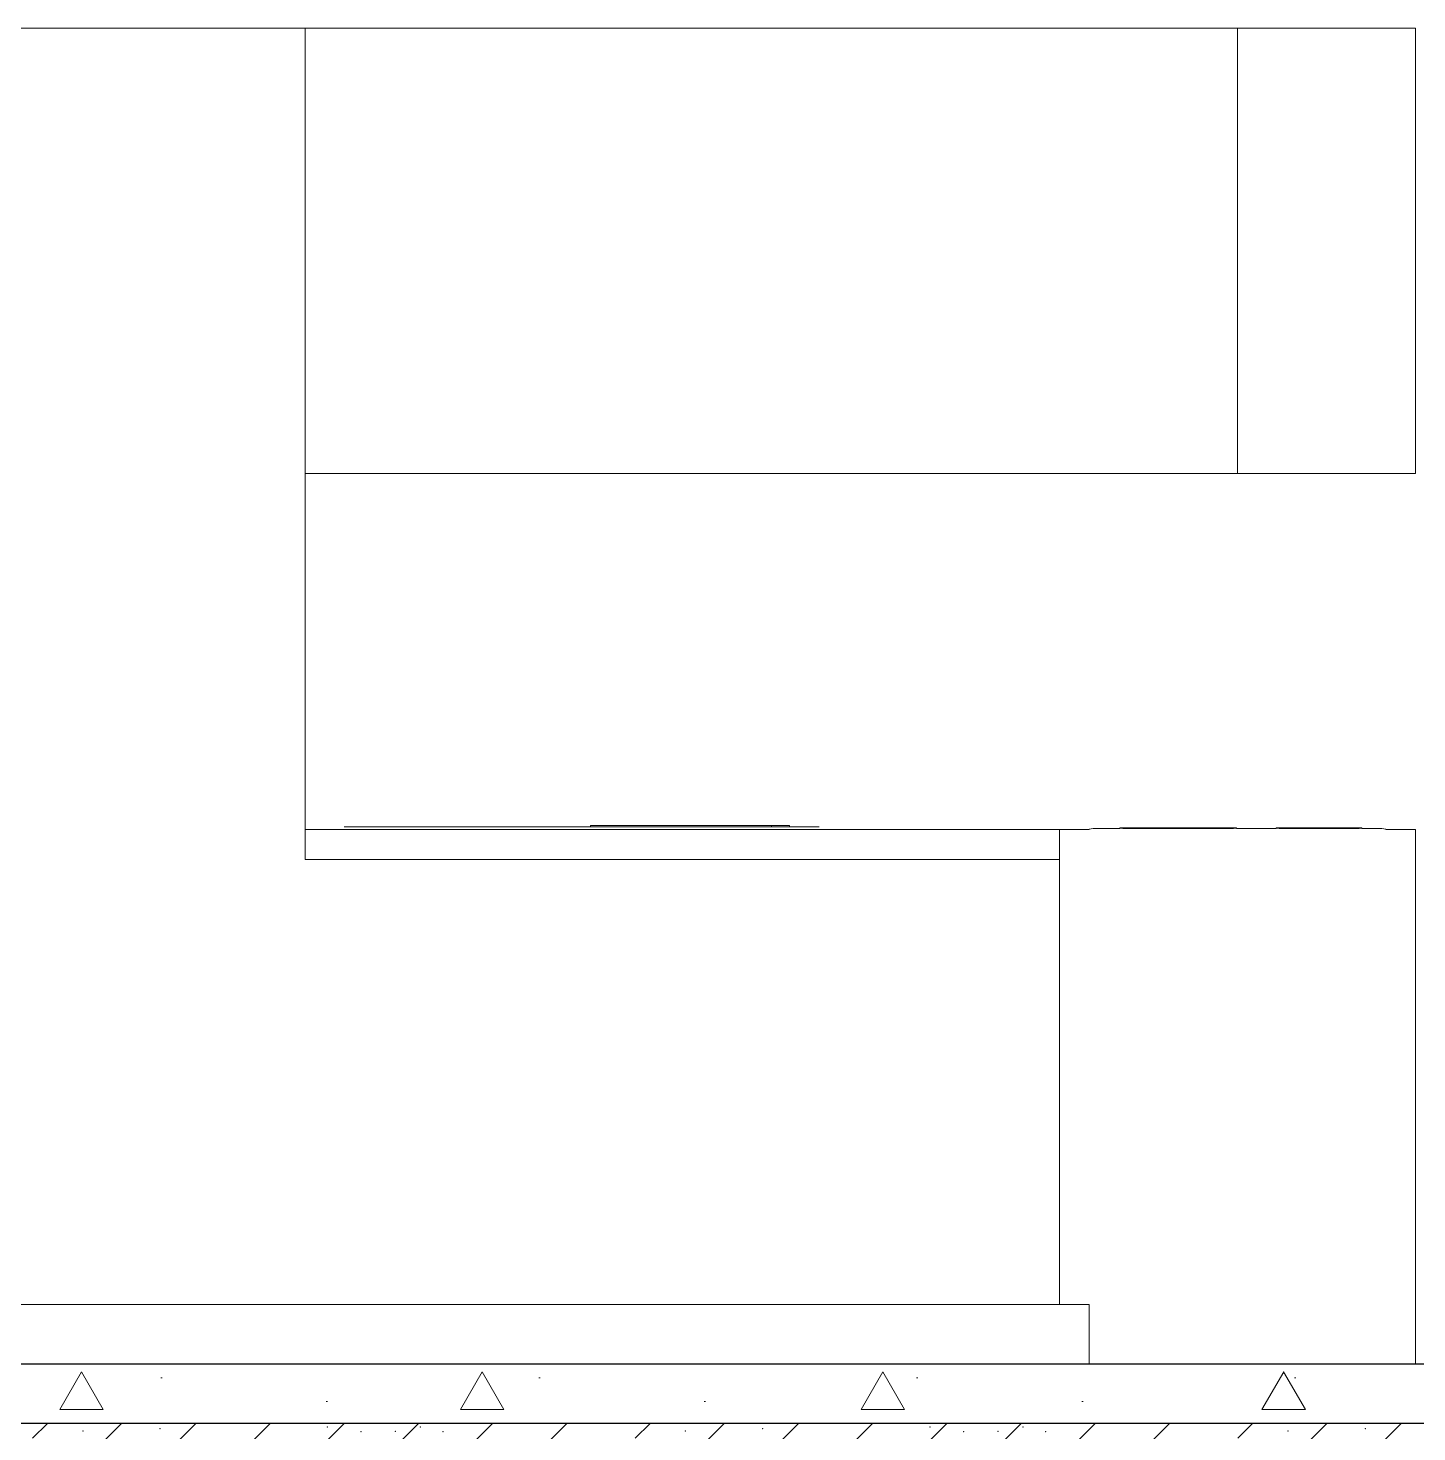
# Model space of a CAD drawing. Header units: millimetres. Extents: x 18162 to 7085488, y 72188 to 247925.
# Drawn here: x 4271646 to 4273986, y 107638 to 110003 of the extents above; entities that cross this region are included whole.
import ezdxf

# ---------------------------------------------------------------- set-up
doc = ezdxf.new("R2010")
doc.units = ezdxf.units.MM
doc.header["$MEASUREMENT"] = 0
doc.linetypes.add('Wipeout_Contour', pattern=[1000, 0, -1000])
doc.layers.add('Interior - Equipment', color=7, linetype='Continuous')
doc.layers.add('Structural - Bearing', color=7, linetype='Continuous')

# ---------------------------------------------------------------- blocks, each defined once
blk = doc.blocks.new('*X1361', base_point=(4294986.6, 104752.7))
at = {"layer": 'Structural - Bearing', "color": 7, "linetype": 'Continuous', "lineweight": 9}
for p, q in [((4271653.8, 107627.7), (4271678.8, 107652.7)), ((4271653.8, 107502.7), (4271803.8, 107652.7)), ((4271768.8, 107492.7), (4271928.8, 107652.7)), ((4271893.8, 107492.7), (4272053.8, 107652.7)), ((4272018.8, 107492.7), (4272178.8, 107652.7)), ((4272143.8, 107492.7), (4272303.8, 107652.7)), ((4272268.8, 107492.7), (4272428.8, 107652.7)), ((4272393.8, 107492.7), (4272553.8, 107652.7)), ((4272668.9, 107627.7), (4272693.9, 107652.7)), ((4272668.9, 107502.7), (4272818.9, 107652.7)), ((4272783.9, 107492.7), (4272943.9, 107652.7)), ((4272908.9, 107492.7), (4273068.9, 107652.7)), ((4273033.9, 107492.7), (4273193.9, 107652.7)), ((4273158.9, 107492.7), (4273318.9, 107652.7)), ((4273283.9, 107492.7), (4273443.9, 107652.7)), ((4273408.9, 107492.7), (4273568.9, 107652.7)), ((4273684.1, 107627.7), (4273709, 107652.7)), ((4273684.1, 107502.7), (4273834, 107652.7)), ((4273799, 107492.7), (4273959, 107652.7))]:
    blk.add_line(p, q, dxfattribs=at)
for p in [(4271738.5, 107639.9), (4271868.6, 107643.8), (4272150.5, 107646.8), (4272207.3, 107638.6), (4272265.1, 107639.1), (4272306.8, 107646.8), (4272345, 107638.6), (4272753.6, 107639.9), (4272883.7, 107643.8), (4273165.6, 107646.8), (4273222.4, 107638.6), (4273280.2, 107639.1), (4273321.9, 107646.8), (4273360.2, 107638.6), (4273768.8, 107639.9), (4273898.8, 107643.8)]:
    blk.add_point(p, dxfattribs=at)

msp = doc.modelspace()

# ---------------------------------------------------------------- linework, layer by layer
at = {"layer": 'Interior - Equipment', "color": 7, "linetype": 'Continuous', "lineweight": 13}
for p, q in [((4271512.9, 110002.7), (4272112.9, 110002.7)), ((4272112.9, 108652.7), (4272112.9, 110002.7)), ((4272112.9, 108652.7), (4272112.9, 108602.7)), ((4272112.9, 108602.7), (4272112.9, 108652.7)), ((4272178.6, 108657.7), (4272180.1, 108657.7)), ((4272180.1, 108657.7), (4272184.5, 108657.7)), ((4272184.5, 108657.7), (4272191, 108657.7)), ((4272191, 108657.7), (4272198.6, 108657.7)), ((4272198.6, 108657.7), (4272958.6, 108657.7)), ((4272593.6, 108659.7), (4272898.6, 108659.7)), ((4272593.6, 108657.7), (4272593.6, 108659.7)), ((4272898.6, 108657.7), (4272898.6, 108659.7)), ((4272898.6, 108659.7), (4272928.6, 108659.7)), ((4272928.6, 108657.7), (4272928.6, 108659.7)), ((4272958.6, 108657.7), (4272966.3, 108657.7)), ((4272966.3, 108657.7), (4272972.8, 108657.7)), ((4272972.8, 108657.7), (4272977.1, 108657.7)), ((4272977.1, 108657.7), (4272978.6, 108657.7)), ((4271512.9, 107852.7), (4272112.9, 107852.7))]:
    msp.add_line(p, q, dxfattribs=at)
at = {"layer": 'Structural - Bearing', "color": 7, "linetype": 'Continuous', "lineweight": 25}
msp.add_line((4274013.1, 107652.7), (4267713.1, 107652.7), dxfattribs=at)

# ---------------------------------------------------------------- block references
at = {"layer": 'Structural - Bearing', "lineweight": 0}
msp.add_blockref('*X1361', (4294986.6, 104752.7), dxfattribs=at)

# ---------------------------------------------------------------- wipeouts: each hides what was drawn before it
at = {"color": 254, "linetype": 'Wipeout_Contour', "lineweight": 0, "ltscale": 17100956.82094733}
msp.add_wipeout([(4273983.4, 109252.7), (4273983.4, 110002.7), (4273683.4, 110002.7), (4273683.4, 109252.7)], dxfattribs=at).dxf.layer = 'Interior - Equipment'
at = {"color": 254, "linetype": 'Wipeout_Contour', "lineweight": 0, "ltscale": 17100254.84685189}
msp.add_wipeout([(4273983.4, 108602.7), (4273983.4, 108652.7), (4273383.4, 108652.7), (4273383.4, 108602.7)], dxfattribs=at).dxf.layer = 'Interior - Equipment'

# ---------------------------------------------------------------- next in the draw order: linework, layer by layer
at = {"layer": 'Interior - Equipment', "color": 7, "linetype": 'Continuous', "lineweight": 13}
for p, q in [((4272112.9, 110002.7), (4273683.4, 110002.7)), ((4273683.4, 110002.7), (4273683.4, 109252.7)), ((4273983.4, 110002.7), (4273683.4, 110002.7)), ((4273983.4, 110002.7), (4273983.4, 109252.7)), ((4272112.9, 109252.7), (4273683.4, 109252.7)), ((4273983.4, 109252.7), (4273683.4, 109252.7)), ((4272112.9, 108652.7), (4273383.4, 108652.7))]:
    msp.add_line(p, q, dxfattribs=at)

# ---------------------------------------------------------------- next in the draw order: wipeouts: each hides what was drawn before it
at = {"color": 254, "linetype": 'Wipeout_Contour', "lineweight": 0, "ltscale": 17099475.0078083}
msp.add_wipeout([(4273485.2, 108654.7), (4273490.2, 108654.7), (4273490.2, 108655.7), (4273485.2, 108655.7)], dxfattribs=at).dxf.layer = 'Interior - Equipment'
at = {"color": 254, "linetype": 'Wipeout_Contour', "lineweight": 0, "ltscale": 17100240.53452947}
msp.add_wipeout([(4273681.6, 108654.7), (4273681.6, 108655.7), (4273676.6, 108655.7), (4273676.6, 108654.7)], dxfattribs=at).dxf.layer = 'Interior - Equipment'
at = {"color": 254, "linetype": 'Wipeout_Contour', "lineweight": 0, "ltscale": 17100528.36324105}
msp.add_wipeout([(4273748.6, 108654.7), (4273753.6, 108654.7), (4273753.6, 108655.7), (4273748.6, 108655.7)], dxfattribs=at).dxf.layer = 'Interior - Equipment'
at = {"color": 254, "linetype": 'Wipeout_Contour', "lineweight": 0, "ltscale": 17101086.56532406}
msp.add_wipeout([(4273893.2, 108654.7), (4273893.2, 108655.7), (4273888.2, 108655.7), (4273888.2, 108654.7)], dxfattribs=at).dxf.layer = 'Interior - Equipment'
at = {"color": 254, "linetype": 'Wipeout_Contour', "lineweight": 0, "ltscale": 17100214.33172891}
msp.add_wipeout([(4273983.4, 107852.7), (4273983.4, 108602.7), (4273383.4, 108602.7), (4273383.4, 107852.7)], dxfattribs=at).dxf.layer = 'Interior - Equipment'

# ---------------------------------------------------------------- next in the draw order: linework, layer by layer
at = {"layer": 'Interior - Equipment', "color": 7, "linetype": 'Continuous', "lineweight": 13}
for p, q in [((4272112.9, 108602.7), (4273383.4, 108602.7)), ((4272112.9, 107852.7), (4273383.4, 107852.7))]:
    msp.add_line(p, q, dxfattribs=at)
at = {"layer": 'Interior - Equipment', "color": 7, "linetype": 'Continuous', "lineweight": 13, "flags": 128}
msp.add_lwpolyline([(4273383.4, 108652.7), (4273383.4, 108602.7), (4273383.4, 107852.7)], dxfattribs=at)

# ---------------------------------------------------------------- next in the draw order: wipeouts: each hides what was drawn before it
at = {"color": 254, "linetype": 'Wipeout_Contour', "lineweight": 0, "ltscale": 25650386.21895793}
msp.add_wipeout([(4273933.4, 108652.7), (4273933.4, 108653.5), (4273926.6, 108654.7), (4273440.2, 108654.7), (4273433.4, 108653.5), (4273433.4, 108652.7)], dxfattribs=at).dxf.layer = 'Interior - Equipment'
at = {"color": 254, "linetype": 'Wipeout_Contour', "lineweight": 0, "ltscale": 17100271.28242102}
msp.add_wipeout([(4273983.4, 107752.7), (4273983.4, 107852.7), (4273433.4, 107852.7), (4273433.4, 107752.7)], dxfattribs=at).dxf.layer = 'Interior - Equipment'

# ---------------------------------------------------------------- next in the draw order: hatches: boundary and pattern name
at = {"layer": 'Structural - Bearing', "linetype": 'Continuous', "lineweight": 9}
h = msp.add_hatch(dxfattribs=at)
h.set_pattern_fill('Lightweight_Concrete_0003', style=0, pattern_type=2)
h.set_pattern_definition([(0, (4294986.6, 104752.7), (0, 1169.134), [73.125, -601.875]), (0, (4295324.1, 105337.3), (0, 1169.134), [73.125, -601.875]), (60, (4294986.6, 104752.7), (-1012.5, 584.567), [73.125, -601.875]), (60, (4295661.6, 104752.7), (-1012.5, 584.567), [73.125, -601.875]), (120, (4295059.7, 104752.7), (1012.5, 584.567), [73.125, -601.875]), (120, (4295734.7, 104752.7), (1012.5, 584.567), [73.125, -601.875]), (0, (4294986.58, 104865.2), (0, 225), [0, -225, 0, -337.5]), (45, (4295099.08, 104865.2), (-159.099, 159.099), [0, -168.75, 0, -281.25])])
h.paths.add_polyline_path([(4267713.1, 107752.7), (4267713.1, 107652.7), (4274013.1, 107652.7), (4274013.1, 107752.7)])

# ---------------------------------------------------------------- next in the draw order: linework, layer by layer
at = {"layer": 'Interior - Equipment', "color": 7, "linetype": 'Continuous', "lineweight": 13}
for p, q in [((4273433.4, 108652.7), (4273383.4, 108652.7)), ((4273433.4, 108653.5), (4273433.4, 108652.7)), ((4273485.2, 108655.7), (4273485.2, 108654.7)), ((4273490.2, 108655.7), (4273485.2, 108655.7)), ((4273490.2, 108655.7), (4273491, 108655.7)), ((4273490.2, 108655.7), (4273490.2, 108654.7)), ((4273676.6, 108654.7), (4273490.2, 108654.7)), ((4273491, 108655.7), (4273512.7, 108655.7)), ((4273491, 108654.7), (4273491, 108655.7)), ((4273512.7, 108655.7), (4273545.1, 108655.7)), ((4273512.7, 108654.7), (4273512.7, 108655.7)), ((4273545.1, 108655.7), (4273583.4, 108655.7)), ((4273545.1, 108654.7), (4273545.1, 108655.7)), ((4273583.4, 108655.7), (4273621.7, 108655.7)), ((4273583.4, 108654.7), (4273583.4, 108655.7)), ((4273621.7, 108655.7), (4273654.1, 108655.7)), ((4273621.7, 108654.7), (4273621.7, 108655.7)), ((4273654.1, 108655.7), (4273675.8, 108655.7)), ((4273654.1, 108654.7), (4273654.1, 108655.7)), ((4273675.8, 108655.7), (4273676.6, 108655.7)), ((4273675.8, 108654.7), (4273675.8, 108655.7)), ((4273676.6, 108655.7), (4273676.6, 108654.7)), ((4273681.6, 108655.7), (4273676.6, 108655.7)), ((4273681.6, 108655.7), (4273681.6, 108654.7)), ((4273748.6, 108654.7), (4273681.6, 108654.7)), ((4273748.6, 108655.7), (4273748.6, 108654.7)), ((4273753.6, 108655.7), (4273748.6, 108655.7)), ((4273753.6, 108655.7), (4273758.5, 108655.7)), ((4273753.6, 108655.7), (4273753.6, 108654.7)), ((4273888.2, 108654.7), (4273753.6, 108654.7)), ((4273758.5, 108655.7), (4273773.2, 108655.7)), ((4273758.5, 108654.7), (4273758.5, 108655.7)), ((4273773.2, 108655.7), (4273795.1, 108655.7)), ((4273773.2, 108654.7), (4273773.2, 108655.7)), ((4273795.1, 108655.7), (4273820.9, 108655.7)), ((4273795.1, 108654.7), (4273795.1, 108655.7)), ((4273820.9, 108655.7), (4273846.7, 108655.7)), ((4273820.9, 108654.7), (4273820.9, 108655.7)), ((4273846.7, 108655.7), (4273868.6, 108655.7)), ((4273846.7, 108654.7), (4273846.7, 108655.7)), ((4273868.6, 108655.7), (4273883.3, 108655.7)), ((4273868.6, 108654.7), (4273868.6, 108655.7)), ((4273883.3, 108655.7), (4273888.2, 108655.7)), ((4273883.3, 108654.7), (4273883.3, 108655.7)), ((4273888.2, 108655.7), (4273888.2, 108654.7)), ((4273893.2, 108655.7), (4273888.2, 108655.7)), ((4273893.2, 108655.7), (4273893.2, 108654.7)), ((4273933.4, 108653.5), (4273933.4, 108652.7)), ((4273983.4, 108652.7), (4273933.4, 108652.7)), ((4273433.4, 107852.7), (4273383.4, 107852.7)), ((4273433.4, 107852.7), (4273433.4, 107752.7))]:
    msp.add_line(p, q, dxfattribs=at)
at = {"layer": 'Interior - Equipment', "color": 7, "linetype": 'Continuous', "lineweight": 13, "flags": 128}
for points in [[(4273485.2, 108654.7), (4273440.2, 108654.7), (4273433.4, 108653.5)], [(4273933.4, 108653.5), (4273926.6, 108654.7), (4273893.2, 108654.7)], [(4273983.4, 108652.7), (4273983.4, 108602.7), (4273983.4, 107852.7), (4273983.4, 107752.7)]]:
    msp.add_lwpolyline(points, dxfattribs=at)
at = {"layer": 'Structural - Bearing', "color": 7, "linetype": 'Continuous', "lineweight": 25}
for p, q in [((4273433.4, 107752.7), (4267713.1, 107752.7)), ((4273983.4, 107752.7), (4273433.4, 107752.7)), ((4274013.1, 107752.7), (4273983.4, 107752.7))]:
    msp.add_line(p, q, dxfattribs=at)

doc.saveas('drawing.dxf')
